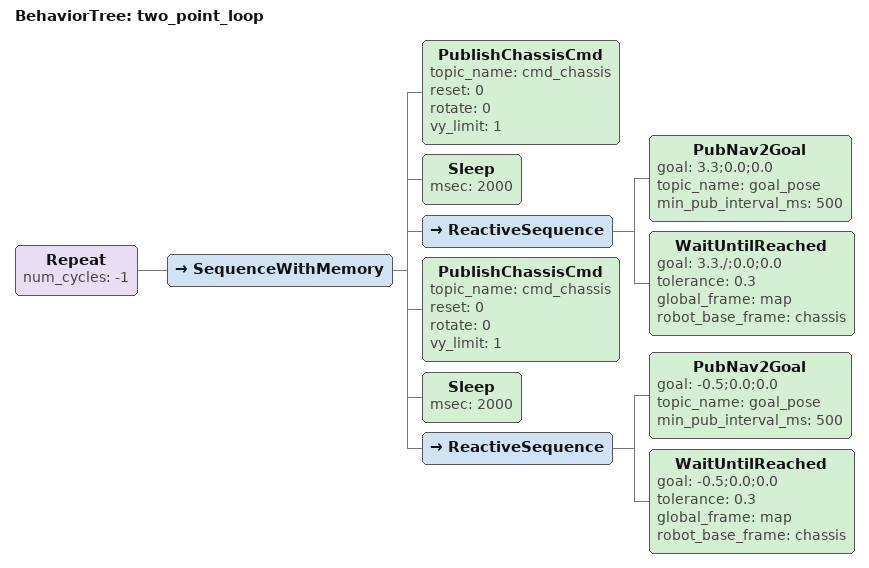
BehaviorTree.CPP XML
<?xml version="1.0" encoding="UTF-8"?>
<root BTCPP_format="4">
  <BehaviorTree ID="two_point_loop">
    <Repeat num_cycles="-1">
			<SequenceWithMemory>
				<PublishChassisCmd topic_name="cmd_chassis" reset="0" rotate="0" vy_limit="1"/>
				<Sleep msec="2000"/>
				<ReactiveSequence>
					<PubNav2Goal goal="3.3;0.0;0.0" topic_name="goal_pose"
											 min_pub_interval_ms="500"/>
					<WaitUntilReached goal="3.3./;0.0;0.0" tolerance="0.3"
														global_frame="map" robot_base_frame="chassis"/>
				</ReactiveSequence>
				<PublishChassisCmd topic_name="cmd_chassis" reset="0" rotate="0" vy_limit="1"/>
				<Sleep msec="2000"/>
				<ReactiveSequence>
					<PubNav2Goal goal="-0.5;0.0;0.0" topic_name="goal_pose"
											 min_pub_interval_ms="500"/>
					<WaitUntilReached goal="-0.5;0.0;0.0" tolerance="0.3"	global_frame="map" robot_base_frame="chassis"/>
				</ReactiveSequence>
			</SequenceWithMemory>
    </Repeat>
  </BehaviorTree>
</root>
